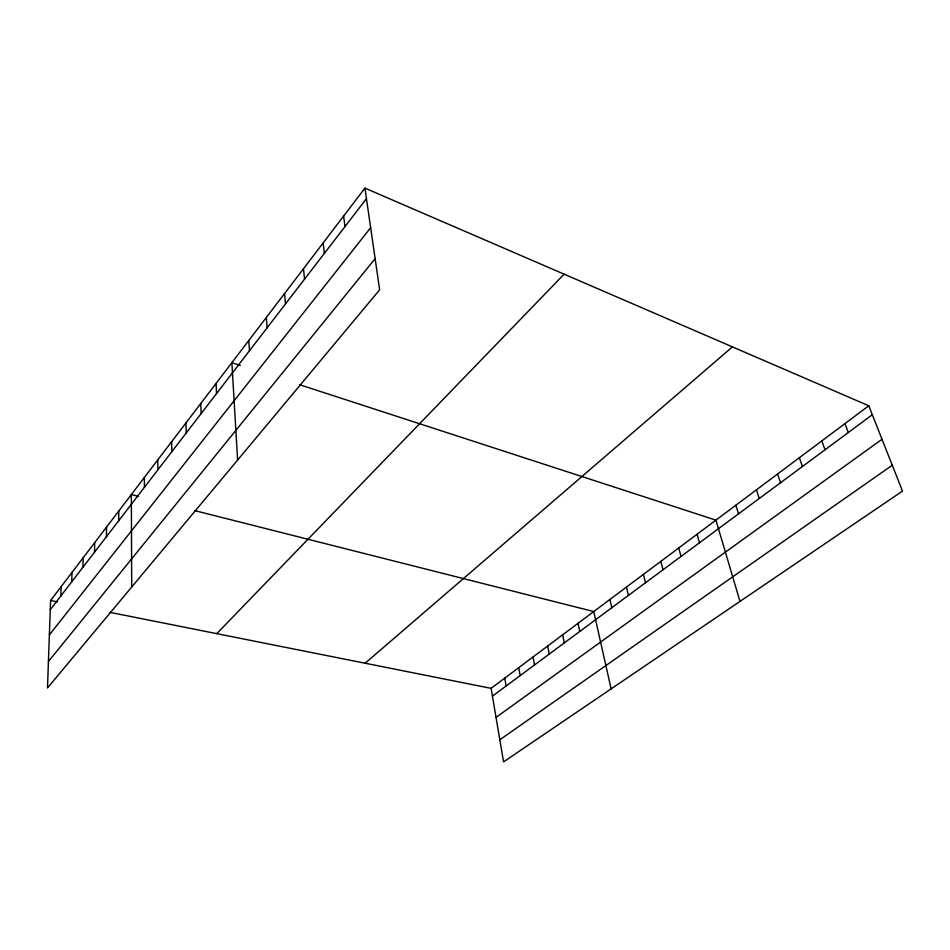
<?xml version="1.0" encoding="UTF-8"?>
<svg xmlns="http://www.w3.org/2000/svg" width="950" height="950" viewBox="0 0 950 950"><rect width="100%" height="100%" fill="white"/><g stroke="black" fill="none" stroke-linecap="round" stroke-linejoin="round"><path stroke-width="1.43" d="M118.714 520.731L118.738 511.088M106.436 536.691L106.519 527.119M94.525 552.164L94.668 542.676M82.971 567.197L83.161 557.769M71.749 581.78L71.986 572.434M60.848 595.959L61.132 586.673M364.931 188.124L50.576 600.519L47.5 687.966L379.644 289.809L364.931 188.124L868.775 405.781L902.5 491.103L503.571 761.876L491.103 688.346L868.775 405.781M50.255 609.734L366.451 198.669M49.364 634.921L370.654 227.691M48.426 661.509L375.131 258.649M216.766 633.65L564.122 274.17M365.133 663.231L732.426 346.881M492.421 696.148L872.314 414.746M496.031 717.404L882.016 439.28M499.819 739.753L892.276 465.227M50.576 600.519L57.582 601.908M110.105 612.382L491.103 688.346M138.498 496.375L131.338 494.558L131.694 587.041M194.857 510.637L593.738 611.551L611.123 688.869M240.303 365.406L231.883 362.662L237.607 460.085M299.654 384.714L715.92 520.137L739.991 601.398M844.93 423.617L848.303 432.523M821.809 440.919L825.028 449.766M799.377 457.698L802.441 466.497M777.599 474.003L780.52 482.742M756.449 489.82L759.24 498.512M735.894 505.198L738.554 513.831M697.062 534.256L699.485 542.771M678.704 547.984L681.019 556.451M660.82 561.367L663.029 569.774M643.399 574.394L645.513 582.742M626.43 587.1L628.449 595.389M609.876 599.474L611.8 607.715M578.004 623.331L579.749 631.453M562.638 634.826L564.312 642.889M547.651 646.036L549.242 654.051M533.009 656.996L534.529 664.953M518.712 667.684L520.173 675.592M504.747 678.134L506.136 685.995M343.615 216.078L344.981 226.587M323.154 242.927L324.366 253.389M303.478 268.743L304.546 279.146M284.561 293.562L285.499 303.917M266.344 317.454L267.164 327.75M248.793 340.48L249.494 350.704M216.042 383.456L216.541 393.561M200.723 403.536L201.139 413.571M185.927 422.952L186.259 432.927M171.618 441.726L171.855 451.642M157.759 459.907L157.926 469.751M144.341 477.506L144.447 487.279"/></g></svg>
